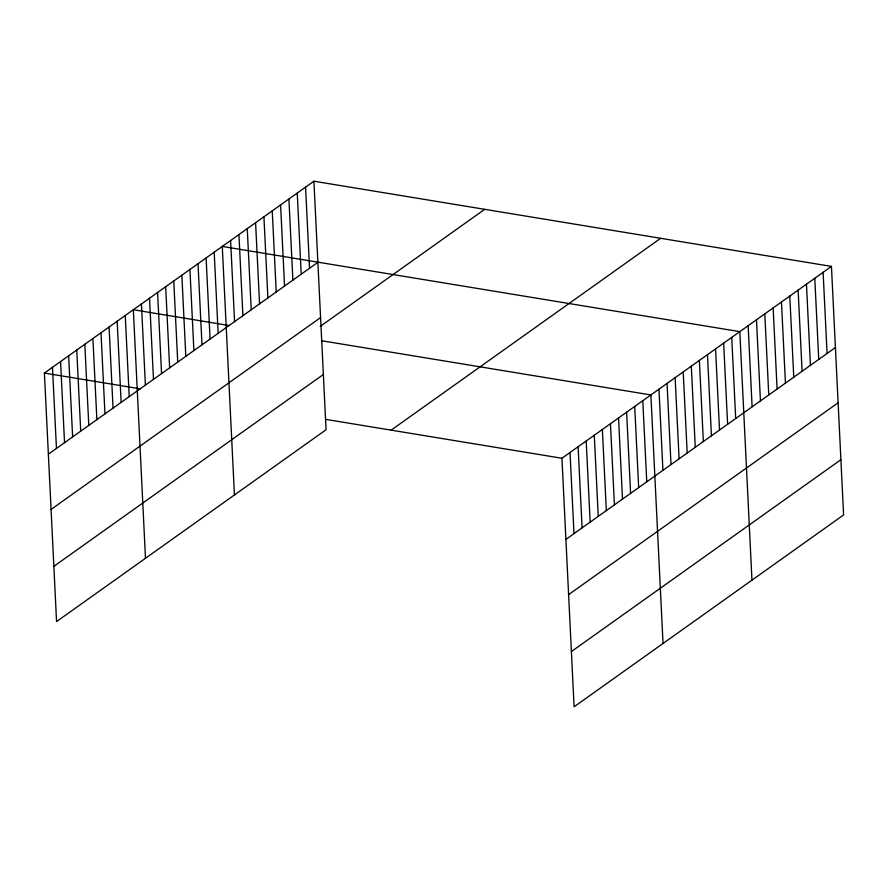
<?xml version="1.0" encoding="UTF-8"?>
<svg xmlns="http://www.w3.org/2000/svg" width="888" height="888" viewBox="0 0 888 888"><rect width="100%" height="100%" fill="white"/><g stroke="black" fill="none" stroke-linecap="round" stroke-linejoin="round"><path stroke-width="1.33" d="M313.908 181.208L326.063 429.737L56.555 621.589L44.4 373.06L313.908 181.208L831.446 266.411L843.6 514.94L574.092 706.793L561.938 458.264L831.446 266.411M48.363 454.179L317.871 262.337M51.071 509.423L320.579 317.582M320.291 326.351L484.693 209.324M53.857 566.344L323.354 374.492M391.153 430.147L660.661 238.295M565.911 539.382L835.408 347.541M568.609 594.627L838.117 402.786M571.395 651.548L840.903 459.695M229.082 325.508L133.333 309.746L145.488 558.274M321.456 340.715L650.882 394.949L663.036 643.478M44.4 373.06L140.149 388.822M325.829 419.391L561.938 458.264M823.109 272.339L827.083 353.468M814.784 278.277L818.747 359.396M806.459 284.204L810.422 365.323M798.123 290.132L802.097 371.262M789.798 296.059L793.761 377.189M781.462 301.987L785.436 383.117M773.137 307.925L777.1 389.044M764.801 313.853L768.775 394.971M756.476 319.78L760.439 400.91M748.14 325.707L752.114 406.837M751.97 580.175L739.815 331.646L222.278 246.431L234.432 494.971M731.723 337.396L735.697 418.526M723.642 343.156L727.616 424.275M715.562 348.906L719.524 430.036M707.47 354.667L711.443 435.786M699.389 360.417L703.351 441.547M691.308 366.178L695.271 447.297M683.216 371.928L687.19 453.058M675.135 377.689L679.098 458.807M667.043 383.438L671.017 464.568M658.963 389.199L662.925 470.318M642.79 400.71L646.764 481.829M634.709 406.46L638.672 487.59M626.617 412.221L630.591 493.34M618.536 417.971L622.499 499.1M610.456 423.731L614.418 504.85M602.364 429.481L606.338 510.611M594.283 435.242L598.246 516.361M586.191 440.992L590.165 522.122M578.11 446.753L582.084 527.872M570.029 452.503L573.992 533.633M305.572 187.135L309.546 268.265M297.247 193.062L301.21 274.192M288.911 199.001L292.885 280.12M280.586 204.928L284.549 286.047M272.25 210.856L276.224 291.986M263.925 216.783L267.887 297.913M255.589 222.722L259.562 303.84M247.264 228.649L251.226 309.768M238.928 234.576L242.901 315.706M230.603 240.504L234.565 321.634M214.186 252.192L218.159 333.322M206.105 257.942L210.068 339.072M198.013 263.703L201.987 344.833M189.932 269.453L193.895 350.582M181.851 275.213L185.814 356.343M173.759 280.974L177.733 362.093M165.679 286.724L169.641 367.854M157.587 292.485L161.561 373.604M149.506 298.235L153.48 379.365M141.425 303.996L145.388 385.115M125.252 315.506L129.215 396.625M117.172 321.256L121.134 402.386M109.08 327.017L113.053 408.136M100.999 332.767L104.962 413.897M92.907 338.528L96.881 419.647M84.826 344.278L88.789 425.408M76.745 350.039L80.708 431.157M68.654 355.788L72.627 436.918M60.573 361.549L64.535 442.668M52.481 367.299L56.455 448.429"/></g></svg>
